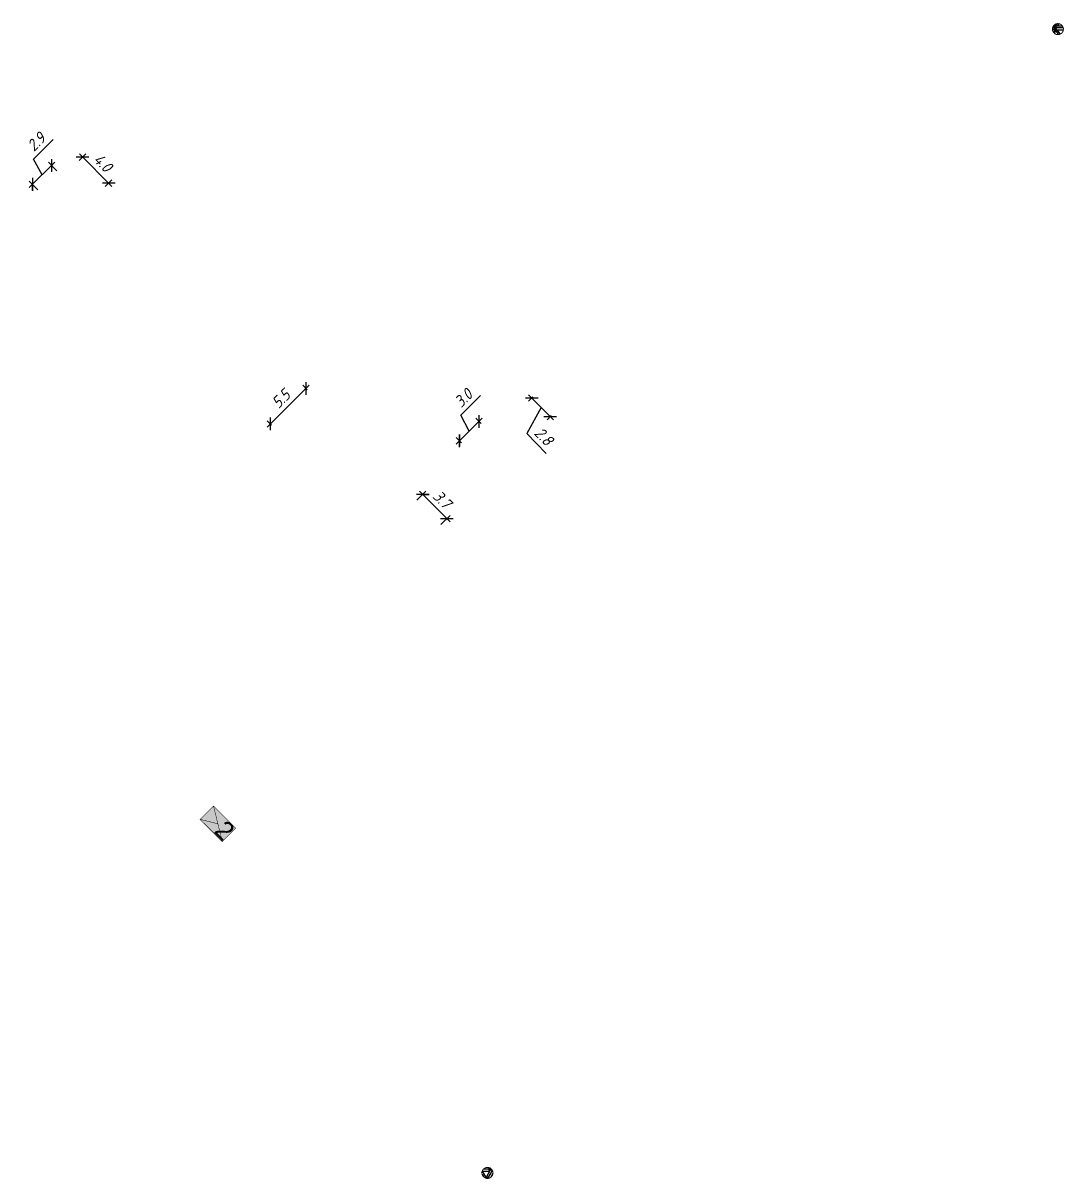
# Model space of a CAD drawing. Extents: x -2918 to -212, y 225 to 5715.
# Drawn here: x -2080.3 to -1967.2, y 454.3 to 579.9 of the extents above; entities that cross this region are included whole.
import ezdxf

# ---------------------------------------------------------------- set-up
doc = ezdxf.new("R2010")
doc.units = 0
doc.layers.get('0').update_dxf_attribs({"linetype": 'CONTINUOUS'})
doc.layers.get('DEFPOINTS').update_dxf_attribs({"linetype": 'CONTINUOUS'})
for name, color, linetype in [('_МАФ_ВЕНТ__КОЖУХ', 12, 'CONTINUOUS'), ('БР_1000_300_150', 27, 'CONTINUOUS'), ('ДВ_ГП_П_МАФ', 20, 'CONTINUOUS'), ('ДВ_ОФР_РАМКА', 7, 'CONTINUOUS')]:
    doc.layers.add(name, color=color, linetype=linetype)
doc.styles.get("Standard").update_dxf_attribs({"font": 'arial.ttf'})
doc.styles.add('СПДС', font='isocpeur.ttf', dxfattribs={"width": 0.9, "oblique": 15})
doc.dimstyles.new('ДЕЛОВОЙ_ВЕКТОР', dxfattribs={"dimtxt": 1.25, "dimasz": 1, "dimexe": 0.5, "dimexo": 0, "dimgap": 0.5, "dimtad": 1, "dimdec": 1, "dimzin": 1, "dimtxsty": 'СПДС', "dimblk": 'ARCHTICK', "dimcen": 0, "dimdle": 0.5, "dimclrd": 150, "dimclre": 150, "dimclrt": 150, "dimazin": 3, "dimtfac": 1, "dimtdec": 1, "dimtmove": 0, "dimatfit": 3, "dimtolj": 1, "dimtzin": 9})

# ---------------------------------------------------------------- blocks, each defined once
blk = doc.blocks.new('_ARCHTICK')
at = {"color": 0, "linetype": 'BYBLOCK', "const_width": 0.15}
blk.add_lwpolyline([(-0.5, -0.5), (0.5, 0.5)], dxfattribs=at)
blk = doc.blocks.new('*D319')
at = {"layer": 'DEFPOINTS', "color": 0}
for p in [(-2049.55, 540.2), (-2049.42, 540.07), (-2053.29, 536.22)]:
    blk.add_point(p, dxfattribs=at)
at = {"layer": 'БР_1000_300_150', "color": 150}
for p, q in [((-2053.77, 535.99), (-2049.19, 540.55)), ((-2049.42, 540.07), (-2049.9, 540.55)), ((-2053.29, 536.22), (-2053.77, 536.7))]:
    blk.add_line(p, q, dxfattribs=at)
for p, rotation in [((-2049.55, 540.2), 44.87463593057987), ((-2053.41, 536.35), 224.8746359305798)]:
    blk.add_blockref('_ARCHTICK', p, dxfattribs=dict(at, rotation=rotation))
at = {"layer": 'БР_1000_300_150', "color": 150, "insert": (-2052.27, 539.07), "char_height": 1.25, "attachment_point": 5, "rotation": 44.8746, "style": 'СПДС'}
blk.add_mtext('\\A1;5.5', dxfattribs=at)
blk = doc.blocks.new('*D320')
at = {"layer": 'DEFPOINTS', "color": 0}
for p in [(-2037.49, 528.06), (-2034.87, 525.42), (-2034.24, 526.04)]:
    blk.add_point(p, dxfattribs=at)
at = {"layer": 'БР_1000_300_150', "color": 150}
for p, q in [((-2037.49, 528.06), (-2036.51, 529.03)), ((-2037.21, 529.03), (-2033.89, 525.69)), ((-2034.87, 525.42), (-2033.89, 526.4))]:
    blk.add_line(p, q, dxfattribs=at)
for p, rotation in [((-2036.86, 528.68), 134.8166248000326), ((-2034.24, 526.04), 314.8166248000326)]:
    blk.add_blockref('_ARCHTICK', p, dxfattribs=dict(at, rotation=rotation))
at = {"layer": 'БР_1000_300_150', "color": 150, "insert": (-2034.75, 528.15), "char_height": 1.25, "attachment_point": 5, "rotation": 314.8166, "style": 'СПДС'}
blk.add_mtext('\\A1;3.7', dxfattribs=at)
blk = doc.blocks.new('*D321')
at = {"layer": 'DEFPOINTS', "color": 0}
for p in [(-2024.88, 539.28), (-2023, 537.14), (-2022.88, 537.26)]:
    blk.add_point(p, dxfattribs=at)
at = {"layer": 'БР_1000_300_150', "color": 150}
for p, q in [((-2025.35, 539.52), (-2022.65, 536.79)), ((-2024.88, 539.28), (-2025.35, 538.81)), ((-2024, 538.15), (-2025.56, 535.29)), ((-2022.88, 537.26), (-2023.35, 536.79)), ((-2025.56, 535.29), (-2023.44, 533.14))]:
    blk.add_line(p, q, dxfattribs=at)
for p, rotation in [((-2025, 539.17), 134.6321608602831), ((-2023, 537.14), 314.632160860283)]:
    blk.add_blockref('_ARCHTICK', p, dxfattribs=dict(at, rotation=rotation))
at = {"layer": 'БР_1000_300_150', "color": 150, "insert": (-2023.7, 535.01), "char_height": 1.25, "attachment_point": 5, "rotation": 314.6322, "style": 'СПДС'}
blk.add_mtext('\\A1;2.8', dxfattribs=at)
blk = doc.blocks.new('*D322')
at = {"layer": 'DEFPOINTS', "color": 0}
for p in [(-2030.73, 536.62), (-2030.51, 536.39), (-2032.64, 534.28)]:
    blk.add_point(p, dxfattribs=at)
at = {"layer": 'БР_1000_300_150', "color": 150}
for p, q in [((-2032.72, 537.29), (-2030.58, 539.42)), ((-2033.22, 534.15), (-2030.38, 536.97)), ((-2031.8, 535.56), (-2032.72, 537.29)), ((-2030.51, 536.39), (-2031.09, 536.97)), ((-2032.64, 534.28), (-2033.21, 534.86))]:
    blk.add_line(p, q, dxfattribs=at)
for p, rotation in [((-2030.73, 536.62), 44.81662480003224), ((-2032.86, 534.5), 224.8166248000322)]:
    blk.add_blockref('_ARCHTICK', p, dxfattribs=dict(at, rotation=rotation))
at = {"layer": 'БР_1000_300_150', "color": 150, "insert": (-2032.44, 539.15), "char_height": 1.25, "attachment_point": 5, "rotation": 44.8166, "style": 'СПДС'}
blk.add_mtext('\\A1;3.0', dxfattribs=at)
blk = doc.blocks.new('*D323')
at = {"layer": 'DEFPOINTS', "color": 0}
for p in [(-2073.82, 565.36), (-2074.2, 564.98), (-2071.36, 562.15)]:
    blk.add_point(p, dxfattribs=at)
at = {"layer": 'БР_1000_300_150', "color": 150}
for p, q in [((-2074.2, 564.98), (-2073.47, 565.71)), ((-2070.63, 562.17), (-2074.17, 565.71)), ((-2071.36, 562.15), (-2070.63, 562.88))]:
    blk.add_line(p, q, dxfattribs=at)
for p, rotation in [((-2073.82, 565.36), 135.0503352006378), ((-2070.98, 562.52), 315.0503352006378)]:
    blk.add_blockref('_ARCHTICK', p, dxfattribs=dict(at, rotation=rotation))
at = {"layer": 'БР_1000_300_150', "color": 150, "insert": (-2071.61, 564.74), "char_height": 1.25, "attachment_point": 5, "rotation": 315.0503, "style": 'СПДС'}
blk.add_mtext('\\A1;4.0', dxfattribs=at)
blk = doc.blocks.new('*D324')
at = {"layer": 'DEFPOINTS', "color": 0}
for p in [(-2077.19, 564.44), (-2076.61, 563.86), (-2078.68, 561.8)]:
    blk.add_point(p, dxfattribs=at)
at = {"layer": 'БР_1000_300_150', "color": 150}
for p, q in [((-2079.14, 565.14), (-2077, 567.27)), ((-2079.61, 562.03), (-2076.83, 564.79)), ((-2078.22, 563.41), (-2079.14, 565.14)), ((-2076.61, 563.86), (-2077.54, 564.8)), ((-2078.68, 561.8), (-2079.61, 562.74))]:
    blk.add_line(p, q, dxfattribs=at)
for p, rotation in [((-2077.19, 564.44), 44.80291225363096), ((-2079.26, 562.39), 224.802912253631)]:
    blk.add_blockref('_ARCHTICK', p, dxfattribs=dict(at, rotation=rotation))
at = {"layer": 'БР_1000_300_150', "color": 150, "insert": (-2078.86, 567), "char_height": 1.25, "attachment_point": 5, "rotation": 44.8029, "style": 'СПДС'}
blk.add_mtext('\\A1;2.9', dxfattribs=at)
blk = doc.blocks.new('КОНТЕЙНЕРНАЯ_ПЛОЩАДКА_НА_2')
at = {"layer": 'ДВ_ОФР_РАМКА'}
h = blk.add_hatch(color=5, dxfattribs=at)
h.dxf.hatch_style = 1
h.paths.add_polyline_path([(0, 0), (-0.01, 2.07), (3.41, 2.07), (3.42, 0.02)])
at = {"const_width": 0.053}
blk.add_lwpolyline([(0, 0), (-0.01, 2.07), (3.41, 2.07), (3.42, 0.02)], close=True, dxfattribs=at)
for points in [[(-0.01, 2.07), (3.42, 0.02)], [(0, 0), (1.71, 1.04)]]:
    blk.add_lwpolyline(points, dxfattribs=at)
at = {"insert": (1.96, 2.07), "char_height": 2, "attachment_point": 1}
blk.add_mtext_dynamic_manual_height_columns('2', width=1.1135, gutter_width=12.5, heights=[-2.01], dxfattribs=at)
blk = doc.blocks.new('ОГРАЖДЕНИЯ_ВЕНТИЛЯЦИОННЫХ_')
at = {"layer": '_МАФ_ВЕНТ__КОЖУХ'}
h = blk.add_hatch(dxfattribs=at)
h.set_pattern_fill('ESCHER', color=256, scale=0.05)
edge = h.paths.add_edge_path()
edge.add_arc((0, 0), 0.6, 0, 360)
at = {"layer": '_МАФ_ВЕНТ__КОЖУХ', "const_width": 0.1}
blk.add_lwpolyline([(0, -0.6, -1), (0, 0.6, -1)], format="xyb", close=True, dxfattribs=at)

msp = doc.modelspace()

# ---------------------------------------------------------------- block references
at = {"rotation": 314.6879755463199}
msp.add_blockref('КОНТЕЙНЕРНАЯ_ПЛОЩАДКА_НА_2', (-2061.06, 493.37), dxfattribs=at)
at = {"layer": 'ДВ_ГП_П_МАФ', "zscale": 7.46735527297754}
for p in [(-1967.83, 579.26), (-2029.82, 454.94)]:
    msp.add_blockref('ОГРАЖДЕНИЯ_ВЕНТИЛЯЦИОННЫХ_', p, dxfattribs=at)

# ---------------------------------------------------------------- dimensions: what is measured, and where the dimension line sits
at = {"layer": 'БР_1000_300_150'}
for p1, p2, distance, picture, middle in [((-2078.68, 561.8), (-2076.61, 563.86), 0.82, '*D324', (-2079.58, 566.29)), ((-2071.36, 562.15), (-2074.2, 564.98), -0.53, '*D323', (-2071.61, 564.74)), ((-2053.29, 536.22), (-2049.42, 540.07), 0.18, '*D319', (-2052.27, 539.07)), ((-2032.64, 534.28), (-2030.51, 536.39), 0.31, '*D322', (-2033.16, 538.44)), ((-2024.88, 539.28), (-2022.88, 537.26), -0.17, '*D321', (-2024.41, 535.73)), ((-2037.49, 528.06), (-2034.87, 525.42), 0.88, '*D320', (-2034.75, 528.15))]:
    dim = msp.add_aligned_dim(p1=p1, p2=p2, distance=distance, dimstyle='ДЕЛОВОЙ_ВЕКТОР', dxfattribs=at)
    dim.commit()
    dim.dimension.update_dxf_attribs({"geometry": picture, "text_midpoint": middle})

doc.saveas('drawing.dxf')
